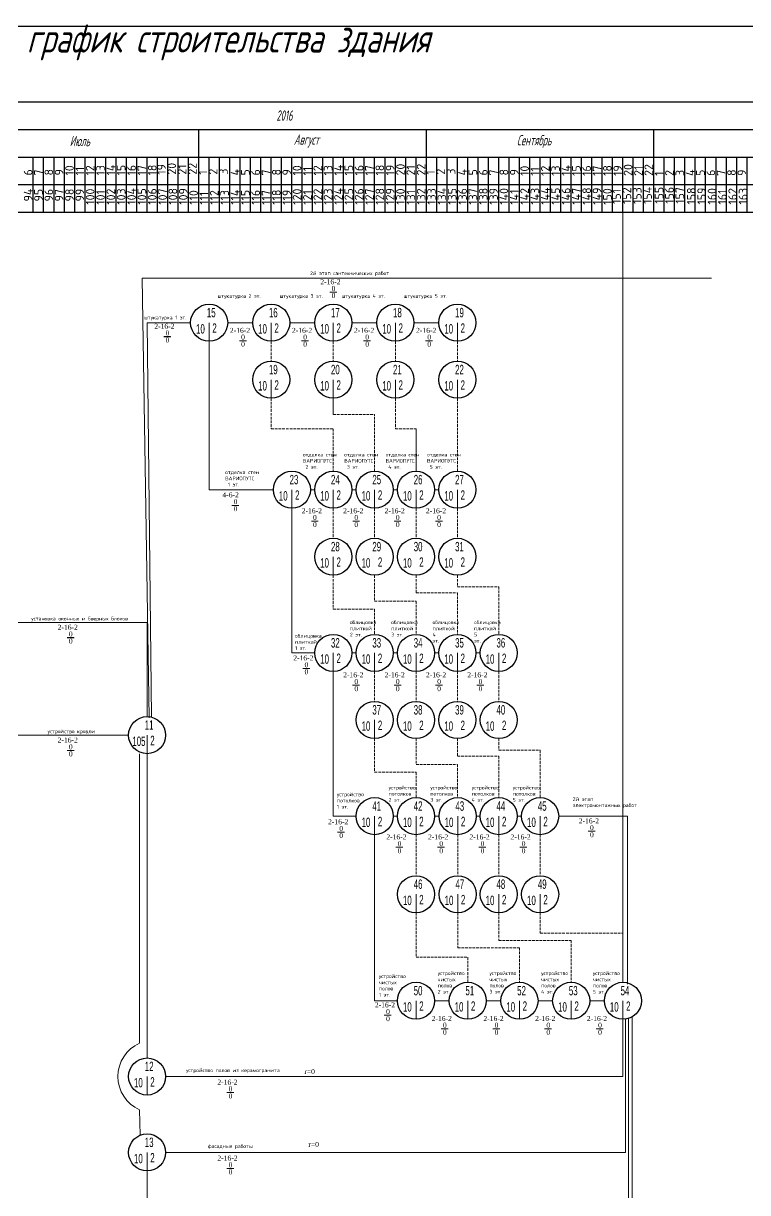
# Model space of a CAD drawing. Header units: millimetres. Extents: x 545956 to 559840, y 1708517 to 1711661.
# Drawn here: x 548659 to 549149, y 1708984 to 1709775 of the extents above; entities that cross this region are included whole.
import ezdxf

# ---------------------------------------------------------------- set-up
doc = ezdxf.new("R2010")
doc.units = ezdxf.units.MM
doc.header["$LTSCALE"] = 5
doc.linetypes.add('HIDDEN', pattern=[2.5, 1.8, -0.7])
doc.layers.get('0').update_dxf_attribs({"lineweight": 30})
for name, color, linetype, lineweight in [('02 Тонкая линия', 3, 'Continuous', 25), ('ramochka', 18, 'Continuous', 50), ('text', 161, 'Continuous', 20), ('Тонкая', 250, 'Continuous', 5)]:
    doc.layers.add(name, color=color, linetype=linetype, lineweight=lineweight)
doc.styles.add('5-0.6', font='arial.ttf', dxfattribs={"height": 5})
doc.styles.add('GOST 2.304', font='CS_Gost2304.shx', dxfattribs={"width": 0.75, "oblique": 10})
doc.styles.get("Standard").update_dxf_attribs({"font": 'isocpeur.ttf'})
doc.styles.add('Римский -1.', font='times.ttf')
doc.styles.add('стиль1-3', font='simplex.shx', dxfattribs={"width": 0.7, "oblique": 15, "height": 3})

msp = doc.modelspace()

# ---------------------------------------------------------------- linework, layer by layer
at = {"ltscale": 0.1}
msp.add_line((547919.56, 1709772.91), (549634.88, 1709772.91), dxfattribs=at)
at = {"color": 0, "lineweight": -2}
for centre in [(548784.55, 1709572.25), (548784.55, 1709572.25), (548784.55, 1709572.25), (548826.55, 1709572.25), (548826.55, 1709572.25), (548826.55, 1709572.25), (548868.55, 1709572.25), (548868.55, 1709572.25), (548868.55, 1709572.25), (548910.55, 1709572.25), (548910.55, 1709572.25), (548910.55, 1709572.25), (548952.55, 1709572.25), (548952.55, 1709572.25), (548952.55, 1709572.25), (548826.55, 1709533.71), (548826.55, 1709533.71), (548826.55, 1709533.71), (548868.55, 1709533.71), (548868.55, 1709533.71), (548868.55, 1709533.71), (548910.55, 1709533.71), (548910.55, 1709533.71), (548910.55, 1709533.71), (548952.55, 1709533.71), (548952.55, 1709533.71), (548952.55, 1709533.71), (548840.55, 1709459.24), (548840.55, 1709459.24), (548840.55, 1709459.24), (548868.55, 1709459.24), (548868.55, 1709459.24), (548868.55, 1709459.24), (548896.55, 1709459.24), (548896.55, 1709459.24), (548896.55, 1709459.24), (548924.55, 1709459.24), (548924.55, 1709459.24), (548924.55, 1709459.24), (548952.55, 1709459.24), (548952.55, 1709459.24), (548952.55, 1709459.24), (548868.55, 1709413.89), (548868.55, 1709413.89), (548868.55, 1709413.89), (548896.55, 1709413.89), (548896.55, 1709413.89), (548896.55, 1709413.89), (548924.55, 1709413.89), (548924.55, 1709413.89), (548924.55, 1709413.89), (548952.55, 1709413.89), (548952.55, 1709413.89), (548952.55, 1709413.89), (548868.55, 1709348.81), (548868.55, 1709348.81), (548868.55, 1709348.81), (548896.55, 1709348.81), (548896.55, 1709348.81), (548896.55, 1709348.81), (548924.55, 1709348.81), (548924.55, 1709348.81), (548924.55, 1709348.81), (548952.55, 1709348.81), (548952.55, 1709348.81), (548952.55, 1709348.81), (548980.55, 1709348.81), (548980.55, 1709348.81), (548980.55, 1709348.81), (548896.55, 1709303.45), (548896.55, 1709303.45), (548896.55, 1709303.45), (548924.55, 1709303.45), (548924.55, 1709303.45), (548924.55, 1709303.45), (548952.55, 1709303.45), (548952.55, 1709303.45), (548952.55, 1709303.45), (548980.55, 1709303.45), (548980.55, 1709303.45), (548980.55, 1709303.45), (548742.55, 1709293.19), (548742.55, 1709293.19), (548742.55, 1709293.19), (548896.55, 1709238.37), (548896.55, 1709238.37), (548896.55, 1709238.37), (548924.55, 1709238.37), (548924.55, 1709238.37), (548924.55, 1709238.37), (548952.78, 1709238.37), (548952.78, 1709238.37), (548952.78, 1709238.37), (548980.55, 1709238.37), (548980.55, 1709238.37), (548980.55, 1709238.37), (549008.55, 1709238.37), (549008.55, 1709238.37), (549008.55, 1709238.37), (548924.55, 1709185.51), (548924.55, 1709185.51), (548924.55, 1709185.51), (548952.78, 1709185.51), (548952.78, 1709185.51), (548952.78, 1709185.51), (548980.55, 1709185.51), (548980.55, 1709185.51), (548980.55, 1709185.51), (549008.55, 1709185.51), (549008.55, 1709185.51), (549008.55, 1709185.51), (548924.55, 1709113.46), (548924.55, 1709113.46), (548924.55, 1709113.46), (548959.55, 1709113.46), (548959.55, 1709113.46), (548959.55, 1709113.46), (548994.55, 1709113.46), (548994.55, 1709113.46), (548994.55, 1709113.46), (549029.55, 1709113.46), (549029.55, 1709113.46), (549029.55, 1709113.46), (549064.55, 1709113.46), (549064.55, 1709113.46), (549064.55, 1709113.46), (548742.55, 1709062.2), (548742.55, 1709062.2), (548742.55, 1709062.2), (548742.55, 1709010.84), (548742.55, 1709010.84), (548742.55, 1709010.84)]:
    msp.add_circle(centre, 12.55, dxfattribs=at)
at = {"layer": 'ramochka', "color": 7, "lineweight": 30}
for p, q in [((547982.26, 1709721.69), (549498.55, 1709721.69)), ((547982.26, 1709703.03), (549498.55, 1709703.03)), ((548777.55, 1709647.03), (548777.55, 1709703.03)), ((548931.55, 1709647.03), (548931.55, 1709703.03)), ((549085.55, 1709647.03), (549085.55, 1709703.03)), ((547982.26, 1709684.36), (549498.55, 1709684.36)), ((548665.55, 1709647.03), (548665.55, 1709684.36)), ((548672.55, 1709647.03), (548672.55, 1709684.36)), ((548679.55, 1709647.03), (548679.55, 1709684.36)), ((548686.55, 1709647.03), (548686.55, 1709684.36)), ((548693.55, 1709647.03), (548693.55, 1709684.36)), ((548700.55, 1709647.03), (548700.55, 1709684.36)), ((548700.55, 1709647.03), (548700.55, 1709684.36)), ((548707.55, 1709647.03), (548707.55, 1709684.36)), ((548714.55, 1709647.03), (548714.55, 1709684.36)), ((548721.55, 1709647.03), (548721.55, 1709684.36)), ((548728.55, 1709647.03), (548728.55, 1709684.36)), ((548735.55, 1709647.03), (548735.55, 1709684.36)), ((548742.55, 1709647.03), (548742.55, 1709684.36)), ((548749.55, 1709647.03), (548749.55, 1709684.36)), ((548756.55, 1709647.03), (548756.55, 1709684.36)), ((548763.55, 1709647.03), (548763.55, 1709684.36)), ((548770.55, 1709647.03), (548770.55, 1709684.36)), ((548777.55, 1709647.03), (548777.55, 1709684.36)), ((548784.55, 1709647.03), (548784.55, 1709684.36)), ((548791.55, 1709647.03), (548791.55, 1709684.36)), ((548798.55, 1709647.03), (548798.55, 1709684.36)), ((548805.55, 1709647.03), (548805.55, 1709684.36)), ((548812.55, 1709647.03), (548812.55, 1709684.36)), ((548819.55, 1709647.03), (548819.55, 1709684.36)), ((548826.55, 1709647.03), (548826.55, 1709684.36)), ((548833.55, 1709647.03), (548833.55, 1709684.36)), ((548840.55, 1709647.03), (548840.55, 1709684.36)), ((548847.55, 1709647.03), (548847.55, 1709684.36)), ((548854.55, 1709647.03), (548854.55, 1709684.36)), ((548854.55, 1709647.03), (548854.55, 1709684.36)), ((548861.55, 1709647.03), (548861.55, 1709684.36)), ((548868.55, 1709647.03), (548868.55, 1709684.36)), ((548875.55, 1709647.03), (548875.55, 1709684.36)), ((548882.55, 1709647.03), (548882.55, 1709684.36)), ((548889.55, 1709647.03), (548889.55, 1709684.36)), ((548896.55, 1709647.03), (548896.55, 1709684.36)), ((548903.55, 1709647.03), (548903.55, 1709684.36)), ((548910.55, 1709647.03), (548910.55, 1709684.36)), ((548917.55, 1709647.03), (548917.55, 1709684.36)), ((548924.55, 1709647.03), (548924.55, 1709684.36)), ((548931.55, 1709647.03), (548931.55, 1709684.36)), ((548938.55, 1709647.03), (548938.55, 1709684.36)), ((548945.55, 1709647.03), (548945.55, 1709684.36)), ((548952.55, 1709647.03), (548952.55, 1709684.36)), ((548959.55, 1709647.03), (548959.55, 1709684.36)), ((548966.55, 1709647.03), (548966.55, 1709684.36)), ((548973.55, 1709647.03), (548973.55, 1709684.36)), ((548980.55, 1709647.03), (548980.55, 1709684.36)), ((548987.55, 1709647.03), (548987.55, 1709684.36)), ((548994.55, 1709647.03), (548994.55, 1709684.36)), ((549001.55, 1709647.03), (549001.55, 1709684.36)), ((549008.55, 1709647.03), (549008.55, 1709684.36)), ((549008.55, 1709647.03), (549008.55, 1709684.36)), ((549015.55, 1709647.03), (549015.55, 1709684.36)), ((549022.55, 1709647.03), (549022.55, 1709684.36)), ((549029.55, 1709647.03), (549029.55, 1709684.36)), ((549036.55, 1709647.03), (549036.55, 1709684.36)), ((549043.55, 1709647.03), (549043.55, 1709684.36)), ((549050.55, 1709647.03), (549050.55, 1709684.36)), ((549057.55, 1709647.03), (549057.55, 1709684.36)), ((549064.55, 1709647.03), (549064.55, 1709684.36)), ((549071.55, 1709647.03), (549071.55, 1709684.36)), ((549078.55, 1709647.03), (549078.55, 1709684.36)), ((549085.55, 1709647.03), (549085.55, 1709684.36)), ((549092.55, 1709647.03), (549092.55, 1709684.36)), ((549099.55, 1709647.03), (549099.55, 1709684.36)), ((549106.55, 1709647.03), (549106.55, 1709684.36)), ((549113.55, 1709647.03), (549113.55, 1709684.36)), ((549120.55, 1709647.03), (549120.55, 1709684.36)), ((549127.55, 1709647.03), (549127.55, 1709684.36)), ((549134.55, 1709647.03), (549134.55, 1709684.36)), ((549141.55, 1709647.03), (549141.55, 1709684.36)), ((549148.55, 1709647.03), (549148.55, 1709684.36)), ((547982.26, 1709665.69), (549498.55, 1709665.69)), ((548018.41, 1709665.69), (549498.55, 1709665.69)), ((547982.26, 1709647.03), (549498.55, 1709647.03))]:
    msp.add_line(p, q, dxfattribs=at)
at = {"layer": 'Тонкая', "linetype": 'ByBlock', "ltscale": 0.2}
for p, q in [((549064.55, 1709126.01), (549064.55, 1709647.03)), ((548743.96, 1709304.89), (548739.21, 1709602.3)), ((548739.21, 1709602.3), (549124.4, 1709602.3)), ((548745.59, 1709305.36), (548742.55, 1709572.25)), ((548742.55, 1709572.25), (548772, 1709572.25)), ((548784.55, 1709572.25), (548784.55, 1709559.7)), ((548797.1, 1709572.25), (548814, 1709572.25)), ((548826.55, 1709572.25), (548826.55, 1709559.7)), ((548839.1, 1709572.25), (548856, 1709572.25)), ((548868.55, 1709572.25), (548868.55, 1709559.7)), ((548881.1, 1709572.25), (548898, 1709572.25)), ((548910.55, 1709572.25), (548910.55, 1709559.7)), ((548923.1, 1709572.25), (548940, 1709572.25)), ((548952.55, 1709572.25), (548952.55, 1709559.7)), ((548784.55, 1709559.7), (548784.55, 1709459.24)), ((548826.55, 1709533.71), (548826.55, 1709521.16)), ((548868.55, 1709533.71), (548868.55, 1709521.16)), ((548910.55, 1709533.71), (548910.55, 1709521.16)), ((548952.55, 1709533.71), (548952.55, 1709521.16)), ((548868.55, 1709521.16), (548868.55, 1709510.15)), ((548924.55, 1709500.48), (548924.55, 1709471.79)), ((548784.55, 1709459.24), (548828, 1709459.24)), ((548840.55, 1709459.24), (548840.55, 1709446.69)), ((548856, 1709459.24), (548853.1, 1709459.24)), ((548868.55, 1709459.24), (548868.55, 1709446.69)), ((548884, 1709459.24), (548881.1, 1709459.24)), ((548896.55, 1709459.24), (548896.55, 1709446.69)), ((548912, 1709459.24), (548909.1, 1709459.24)), ((548924.55, 1709459.24), (548924.55, 1709446.69)), ((548940, 1709459.24), (548937.1, 1709459.24)), ((548952.55, 1709459.24), (548952.55, 1709446.69)), ((548840.55, 1709446.69), (548840.55, 1709348.81)), ((548868.55, 1709413.89), (548868.55, 1709401.34)), ((548650.1, 1709369.5), (548742.55, 1709369.5)), ((548742.55, 1709369.5), (548742.55, 1709305.74)), ((548840.55, 1709348.81), (548856, 1709348.81)), ((548868.55, 1709348.81), (548868.55, 1709336.26)), ((548881.1, 1709348.81), (548884, 1709348.81)), ((548896.55, 1709348.81), (548896.55, 1709336.26)), ((548909.1, 1709348.81), (548912, 1709348.81)), ((548924.55, 1709348.81), (548924.55, 1709336.26)), ((548937.1, 1709348.81), (548940, 1709348.81)), ((548952.55, 1709348.81), (548952.55, 1709336.26)), ((548965.1, 1709348.81), (548968, 1709348.81)), ((548980.55, 1709348.81), (548980.55, 1709336.26)), ((548868.55, 1709336.26), (548868.55, 1709238.37)), ((548896.55, 1709303.45), (548896.55, 1709290.9)), ((548650.1, 1709293.19), (548730, 1709293.19)), ((548742.55, 1709293.19), (548742.55, 1709280.64)), ((548737.3, 1709280.64), (548737.3, 1709084.75)), ((548742.55, 1709280.64), (548742.55, 1709074.75)), ((548868.55, 1709238.37), (548884, 1709238.37)), ((548896.55, 1709238.37), (548896.55, 1709225.82)), ((548909.1, 1709238.37), (548912, 1709238.37)), ((548924.55, 1709238.37), (548924.55, 1709225.82)), ((548937.33, 1709238.37), (548940.23, 1709238.37)), ((548952.78, 1709238.37), (548952.78, 1709225.82)), ((548965.1, 1709238.37), (548968, 1709238.37)), ((548980.55, 1709238.37), (548980.55, 1709225.82)), ((548993.1, 1709238.37), (548996, 1709238.37)), ((549008.55, 1709238.37), (549008.55, 1709225.82)), ((549021.1, 1709238.37), (549067.6, 1709238.37)), ((549067.6, 1709124.62), (549067.6, 1709238.37)), ((548896.55, 1709225.82), (548896.55, 1709113.46)), ((548924.55, 1709185.51), (548924.55, 1709172.96)), ((548952.78, 1709185.51), (548952.78, 1709172.96)), ((548980.55, 1709185.51), (548980.55, 1709172.96)), ((549008.55, 1709185.51), (549008.55, 1709172.96)), ((548896.55, 1709113.46), (548912, 1709113.46)), ((548924.55, 1709113.46), (548924.55, 1709100.91)), ((548937.1, 1709113.46), (548947, 1709113.46)), ((548959.55, 1709113.46), (548959.55, 1709100.91)), ((548972.1, 1709113.46), (548982, 1709113.46)), ((548994.55, 1709113.46), (548994.55, 1709100.91)), ((549007.1, 1709113.46), (549017, 1709113.46)), ((549029.55, 1709113.46), (549029.55, 1709100.91)), ((549042.1, 1709113.46), (549052, 1709113.46)), ((549064.55, 1709113.46), (549064.55, 1709100.91)), ((549064.55, 1709100.91), (549064.55, 1709062.2)), ((549066.22, 1709101.02), (549066.24, 1709010.84)), ((549068.32, 1709101.49), (549068.32, 1708914.33)), ((549070.88, 1709102.62), (549070.88, 1708860.52)), ((548742.55, 1709062.2), (548742.55, 1709049.65)), ((548755.1, 1709062.2), (549064.55, 1709062.2)), ((548737.3, 1709039.65), (548737.85, 1709022.48)), ((548742.55, 1709010.84), (548742.55, 1708998.29)), ((548755.1, 1709010.84), (549066.24, 1709010.84)), ((548742.55, 1708998.29), (548742.55, 1708926.88))]:
    msp.add_line(p, q, dxfattribs=at)
at = {"layer": 'Тонкая', "ltscale": 0.2}
for p, q in [((548866.18, 1709592.95), (548870.84, 1709592.95)), ((548753.83, 1709562.85), (548758.49, 1709562.85)), ((548753.83, 1709562.85), (548758.49, 1709562.85)), ((548753.9, 1709562.8), (548758.56, 1709562.8)), ((548753.9, 1709562.8), (548758.56, 1709562.8)), ((548804.98, 1709560.06), (548809.64, 1709560.06)), ((548804.98, 1709560.06), (548809.64, 1709560.06)), ((548805.05, 1709560.01), (548809.71, 1709560.01)), ((548805.05, 1709560.01), (548809.71, 1709560.01)), ((548846.98, 1709560.06), (548851.64, 1709560.06)), ((548846.98, 1709560.06), (548851.64, 1709560.06)), ((548847.05, 1709560.01), (548851.71, 1709560.01)), ((548847.05, 1709560.01), (548851.71, 1709560.01)), ((548888.98, 1709560.06), (548893.64, 1709560.06)), ((548888.98, 1709560.06), (548893.64, 1709560.06)), ((548889.05, 1709560.01), (548893.71, 1709560.01)), ((548889.05, 1709560.01), (548893.71, 1709560.01)), ((548930.98, 1709560.06), (548935.64, 1709560.06)), ((548930.98, 1709560.06), (548935.64, 1709560.06)), ((548931.05, 1709560.01), (548935.71, 1709560.01)), ((548931.05, 1709560.01), (548935.71, 1709560.01)), ((548799.98, 1709448.68), (548804.64, 1709448.68)), ((548799.98, 1709448.68), (548804.64, 1709448.68)), ((548853.71, 1709437.94), (548858.37, 1709437.94)), ((548853.71, 1709437.94), (548858.37, 1709437.94)), ((548881.71, 1709437.94), (548886.37, 1709437.94)), ((548881.71, 1709437.94), (548886.37, 1709437.94)), ((548909.71, 1709437.94), (548914.37, 1709437.94)), ((548909.71, 1709437.94), (548914.37, 1709437.94)), ((548937.71, 1709437.94), (548942.37, 1709437.94)), ((548937.71, 1709437.94), (548942.37, 1709437.94)), ((548688.4, 1709359.16), (548693.06, 1709359.16)), ((548688.4, 1709359.16), (548693.06, 1709359.16)), ((548688.47, 1709359.11), (548693.13, 1709359.11)), ((548688.47, 1709359.11), (548693.13, 1709359.11)), ((548847.88, 1709338.36), (548852.54, 1709338.36)), ((548847.88, 1709338.36), (548852.54, 1709338.36)), ((548847.88, 1709338.36), (548852.54, 1709338.36)), ((548847.88, 1709338.36), (548852.54, 1709338.36)), ((548847.95, 1709338.31), (548852.61, 1709338.31)), ((548847.95, 1709338.31), (548852.61, 1709338.31)), ((548847.95, 1709338.31), (548852.61, 1709338.31)), ((548847.95, 1709338.31), (548852.61, 1709338.31)), ((548881.65, 1709326.95), (548886.31, 1709326.95)), ((548881.65, 1709326.95), (548886.31, 1709326.95)), ((548881.65, 1709326.95), (548886.31, 1709326.95)), ((548881.65, 1709326.95), (548886.31, 1709326.95)), ((548881.72, 1709326.9), (548886.38, 1709326.9)), ((548881.72, 1709326.9), (548886.38, 1709326.9)), ((548881.72, 1709326.9), (548886.38, 1709326.9)), ((548881.72, 1709326.9), (548886.38, 1709326.9)), ((548909.65, 1709326.95), (548914.31, 1709326.95)), ((548909.65, 1709326.95), (548914.31, 1709326.95)), ((548909.65, 1709326.95), (548914.31, 1709326.95)), ((548909.65, 1709326.95), (548914.31, 1709326.95)), ((548909.72, 1709326.9), (548914.38, 1709326.9)), ((548909.72, 1709326.9), (548914.38, 1709326.9)), ((548909.72, 1709326.9), (548914.38, 1709326.9)), ((548909.72, 1709326.9), (548914.38, 1709326.9)), ((548937.65, 1709326.95), (548942.31, 1709326.95)), ((548937.65, 1709326.95), (548942.31, 1709326.95)), ((548937.65, 1709326.95), (548942.31, 1709326.95)), ((548937.65, 1709326.95), (548942.31, 1709326.95)), ((548937.72, 1709326.9), (548942.38, 1709326.9)), ((548937.72, 1709326.9), (548942.38, 1709326.9)), ((548937.72, 1709326.9), (548942.38, 1709326.9)), ((548937.72, 1709326.9), (548942.38, 1709326.9)), ((548965.65, 1709326.95), (548970.31, 1709326.95)), ((548965.65, 1709326.95), (548970.31, 1709326.95)), ((548965.65, 1709326.95), (548970.31, 1709326.95)), ((548965.65, 1709326.95), (548970.31, 1709326.95)), ((548965.72, 1709326.9), (548970.38, 1709326.9)), ((548965.72, 1709326.9), (548970.38, 1709326.9)), ((548965.72, 1709326.9), (548970.38, 1709326.9)), ((548965.72, 1709326.9), (548970.38, 1709326.9)), ((548688.4, 1709282.85), (548693.06, 1709282.85)), ((548688.4, 1709282.85), (548693.06, 1709282.85)), ((548688.47, 1709282.8), (548693.13, 1709282.8)), ((548688.47, 1709282.8), (548693.13, 1709282.8)), ((548871.42, 1709227.58), (548876.08, 1709227.58)), ((549041.09, 1709228.11), (549045.75, 1709228.11)), ((548910.85, 1709217.29), (548915.51, 1709217.29)), ((548939.09, 1709217.29), (548943.75, 1709217.29)), ((548967.09, 1709217.29), (548971.75, 1709217.29)), ((548994.85, 1709217.29), (548999.51, 1709217.29)), ((548903.08, 1709103.64), (548907.74, 1709103.64)), ((548941.56, 1709094.47), (548946.22, 1709094.47)), ((548976.56, 1709094.47), (548981.22, 1709094.47)), ((549011.56, 1709094.47), (549016.22, 1709094.47)), ((549046.56, 1709094.47), (549051.22, 1709094.47)), ((548796.51, 1709051.34), (548801.17, 1709051.34)), ((548796.51, 1708999.99), (548801.17, 1708999.99))]:
    msp.add_line(p, q, dxfattribs=at)
at = {"layer": 'Тонкая', "linetype": 'HIDDEN', "ltscale": 0.2}
for p, q in [((548826.55, 1709559.7), (548826.55, 1709546.26)), ((548868.55, 1709559.7), (548868.55, 1709546.26)), ((548910.55, 1709559.7), (548910.55, 1709546.26)), ((548952.55, 1709559.7), (548952.55, 1709546.26)), ((548826.55, 1709521.16), (548826.55, 1709500.48)), ((548910.55, 1709521.16), (548910.55, 1709500.48)), ((548952.55, 1709521.16), (548952.55, 1709471.79)), ((548868.55, 1709510.15), (548896.55, 1709510.15)), ((548896.55, 1709471.79), (548896.55, 1709510.15)), ((548826.55, 1709500.48), (548868.55, 1709500.48)), ((548868.55, 1709500.48), (548868.55, 1709471.79)), ((548910.55, 1709500.48), (548924.55, 1709500.48)), ((548868.55, 1709446.69), (548868.55, 1709426.44)), ((548896.55, 1709446.69), (548896.55, 1709426.44)), ((548924.55, 1709446.69), (548924.55, 1709426.44)), ((548952.55, 1709446.69), (548952.55, 1709426.44)), ((548868.55, 1709401.34), (548868.55, 1709378.53)), ((548896.55, 1709401.34), (548896.55, 1709383.82)), ((548924.55, 1709401.34), (548924.55, 1709389.5)), ((548952.55, 1709401.34), (548952.55, 1709393.49)), ((548924.55, 1709389.5), (548952.55, 1709389.5)), ((548952.55, 1709393.49), (548980.55, 1709393.49)), ((548952.55, 1709389.5), (548952.55, 1709361.36)), ((548980.55, 1709393.49), (548980.55, 1709361.36)), ((548896.55, 1709383.82), (548924.55, 1709383.82)), ((548924.55, 1709383.82), (548924.55, 1709361.36)), ((548868.55, 1709378.53), (548896.55, 1709378.53)), ((548896.55, 1709378.53), (548896.55, 1709361.36)), ((548896.55, 1709336.26), (548896.55, 1709316)), ((548924.55, 1709336.26), (548924.55, 1709316)), ((548952.55, 1709336.26), (548952.55, 1709316)), ((548980.55, 1709336.26), (548980.55, 1709316)), ((548896.55, 1709290.9), (548896.55, 1709268.09)), ((548924.55, 1709290.9), (548924.55, 1709273.38)), ((548952.55, 1709290.9), (548952.55, 1709279.06)), ((548980.55, 1709290.9), (548980.55, 1709283.06)), ((548952.55, 1709279.06), (548980.55, 1709279.06)), ((548980.55, 1709283.06), (549008.55, 1709283.06)), ((548980.55, 1709279.06), (548980.55, 1709250.92)), ((549008.55, 1709283.06), (549008.55, 1709250.92)), ((548924.55, 1709273.38), (548952.55, 1709273.38)), ((548952.55, 1709273.38), (548952.55, 1709250.92)), ((548896.55, 1709268.09), (548924.55, 1709268.09)), ((548924.55, 1709268.09), (548924.55, 1709250.92)), ((548924.55, 1709225.82), (548924.55, 1709198.06)), ((548952.78, 1709225.82), (548952.78, 1709198.06)), ((548952.78, 1709225.82), (548952.78, 1709198.06)), ((548980.55, 1709225.82), (548980.55, 1709198.06)), ((549008.55, 1709225.82), (549008.55, 1709198.06)), ((548924.55, 1709172.96), (548924.55, 1709142.91)), ((548952.78, 1709172.96), (548952.78, 1709149.19)), ((548980.55, 1709172.96), (548980.55, 1709154.24)), ((549008.55, 1709172.96), (549008.55, 1709159.3)), ((549008.55, 1709159.3), (549064.55, 1709159.3)), ((549064.55, 1709159.3), (549064.55, 1709126.01)), ((548980.55, 1709154.24), (549029.55, 1709154.24)), ((549029.55, 1709154.24), (549029.55, 1709126.01)), ((548952.78, 1709149.19), (548994.55, 1709149.19)), ((548994.55, 1709149.19), (548994.55, 1709126.01)), ((548924.55, 1709142.91), (548959.55, 1709142.91)), ((548959.55, 1709142.91), (548959.55, 1709126.01))]:
    msp.add_line(p, q, dxfattribs=at)
at = {"layer": 'Тонкая', "linetype": 'ByBlock', "ltscale": 0.2}
msp.add_arc((548747.6, 1709062.2), 24.79, 114.53708, 245.46292, dxfattribs=at)

# ---------------------------------------------------------------- texts
at = {"color": 0, "lineweight": -2, "style": '5-0.6', "width": 0.6}
for s, height, p in [('15', 6.366, (548782.98, 1709575.91)), ('16', 6.366, (548824.98, 1709575.91)), ('17', 6.366, (548866.98, 1709575.91)), ('18', 6.366, (548908.98, 1709575.91)), ('19', 6.366, (548950.98, 1709575.91)), ('10', 6.366, (548775.69, 1709564.92)), ('2', 6.37, (548786.71, 1709565.45)), ('10', 6.366, (548817.69, 1709564.92)), ('2', 6.37, (548828.71, 1709565.45)), ('10', 6.366, (548859.69, 1709564.92)), ('2', 6.37, (548870.71, 1709565.45)), ('10', 6.366, (548901.69, 1709564.92)), ('2', 6.37, (548912.71, 1709565.45)), ('10', 6.366, (548943.69, 1709564.92)), ('2', 6.37, (548954.71, 1709565.45)), ('19', 6.366, (548824.98, 1709537.38)), ('20', 6.366, (548866.98, 1709537.38)), ('21', 6.366, (548908.98, 1709537.38)), ('22', 6.366, (548950.98, 1709537.38)), ('10', 6.366, (548817.69, 1709526.38)), ('2', 6.37, (548828.71, 1709526.91)), ('10', 6.366, (548859.69, 1709526.38)), ('2', 6.37, (548870.71, 1709526.91)), ('10', 6.366, (548901.69, 1709526.38)), ('2', 6.37, (548912.71, 1709526.91)), ('10', 6.366, (548943.69, 1709526.38)), ('2', 6.37, (548954.71, 1709526.91)), ('23', 6.366, (548838.98, 1709462.91)), ('24', 6.366, (548866.98, 1709462.91)), ('25', 6.366, (548894.98, 1709462.91)), ('26', 6.366, (548922.98, 1709462.91)), ('27', 6.366, (548950.98, 1709462.91)), ('10', 6.366, (548831.69, 1709451.92)), ('2', 6.37, (548842.71, 1709452.44)), ('10', 6.366, (548859.69, 1709451.92)), ('2', 6.37, (548870.71, 1709452.44)), ('10', 6.366, (548887.69, 1709451.92)), ('2', 6.37, (548898.71, 1709452.44)), ('10', 6.366, (548915.69, 1709451.92)), ('2', 6.37, (548926.71, 1709452.44)), ('10', 6.366, (548943.69, 1709451.92)), ('2', 6.37, (548954.71, 1709452.44)), ('28', 6.366, (548866.98, 1709417.56)), ('29', 6.366, (548894.98, 1709417.56)), ('30', 6.366, (548922.98, 1709417.56)), ('31', 6.366, (548950.98, 1709417.56)), ('10', 6.366, (548859.69, 1709406.56)), ('2', 6.37, (548870.71, 1709407.09)), ('10', 6.366, (548887.69, 1709406.56)), ('2', 6.37, (548898.71, 1709407.09)), ('10', 6.366, (548915.69, 1709406.56)), ('2', 6.37, (548926.71, 1709407.09)), ('10', 6.366, (548943.69, 1709406.56)), ('2', 6.37, (548954.71, 1709407.09)), ('32', 6.366, (548866.98, 1709352.47)), ('33', 6.366, (548894.98, 1709352.47)), ('34', 6.366, (548922.98, 1709352.47)), ('35', 6.366, (548950.98, 1709352.47)), ('36', 6.366, (548978.98, 1709352.47)), ('10', 6.366, (548859.69, 1709341.48)), ('2', 6.37, (548870.71, 1709342)), ('10', 6.366, (548887.69, 1709341.48)), ('2', 6.37, (548898.71, 1709342)), ('10', 6.366, (548915.69, 1709341.48)), ('2', 6.37, (548926.71, 1709342)), ('10', 6.366, (548943.69, 1709341.48)), ('2', 6.37, (548954.71, 1709342)), ('10', 6.366, (548971.69, 1709341.48)), ('2', 6.37, (548982.71, 1709342)), ('37', 6.366, (548894.98, 1709307.12)), ('38', 6.366, (548922.98, 1709307.12)), ('39', 6.366, (548950.98, 1709307.12)), ('40', 6.366, (548978.98, 1709307.12)), ('11', 6.366, (548740.98, 1709296.85)), ('10', 6.366, (548887.69, 1709296.13)), ('2', 6.37, (548898.71, 1709296.65)), ('10', 6.366, (548915.69, 1709296.13)), ('2', 6.37, (548926.71, 1709296.65)), ('10', 6.366, (548943.69, 1709296.13)), ('2', 6.37, (548954.71, 1709296.65)), ('10', 6.366, (548971.69, 1709296.13)), ('2', 6.37, (548982.71, 1709296.65)), ('105', 6.366, (548732.57, 1709285.86)), ('2', 6.37, (548744.71, 1709286.39)), ('41', 6.366, (548894.98, 1709242.03)), ('42', 6.366, (548922.98, 1709242.03)), ('43', 6.366, (548951.21, 1709242.03)), ('44', 6.366, (548978.98, 1709242.03)), ('45', 6.366, (549006.98, 1709242.03)), ('10', 6.366, (548887.69, 1709231.04)), ('2', 6.37, (548898.71, 1709231.57)), ('10', 6.366, (548915.69, 1709231.04)), ('2', 6.37, (548926.71, 1709231.57)), ('10', 6.366, (548943.92, 1709231.04)), ('2', 6.37, (548954.94, 1709231.57)), ('10', 6.366, (548971.69, 1709231.04)), ('2', 6.37, (548982.71, 1709231.57)), ('10', 6.366, (548999.69, 1709231.04)), ('2', 6.37, (549010.71, 1709231.57)), ('46', 6.366, (548922.98, 1709189.18)), ('47', 6.366, (548951.21, 1709189.18)), ('48', 6.366, (548978.98, 1709189.18)), ('49', 6.366, (549006.98, 1709189.18)), ('10', 6.366, (548915.69, 1709178.19)), ('2', 6.37, (548926.71, 1709178.71)), ('10', 6.366, (548943.92, 1709178.19)), ('2', 6.37, (548954.94, 1709178.71)), ('10', 6.366, (548971.69, 1709178.19)), ('2', 6.37, (548982.71, 1709178.71)), ('10', 6.366, (548999.69, 1709178.19)), ('2', 6.37, (549010.71, 1709178.71)), ('50', 6.366, (548922.98, 1709117.12)), ('51', 6.366, (548957.98, 1709117.12)), ('52', 6.366, (548992.98, 1709117.12)), ('53', 6.366, (549027.98, 1709117.12)), ('54', 6.366, (549062.98, 1709117.12)), ('10', 6.366, (548915.69, 1709106.13)), ('2', 6.37, (548926.71, 1709106.65)), ('10', 6.366, (548950.69, 1709106.13)), ('2', 6.37, (548961.71, 1709106.65)), ('10', 6.366, (548985.69, 1709106.13)), ('2', 6.37, (548996.71, 1709106.65)), ('10', 6.366, (549020.69, 1709106.13)), ('2', 6.37, (549031.71, 1709106.65)), ('10', 6.366, (549055.69, 1709106.13)), ('2', 6.37, (549066.71, 1709106.65)), ('12', 6.366, (548740.98, 1709065.86)), ('10', 6.366, (548733.69, 1709054.87)), ('2', 6.37, (548744.71, 1709055.4)), ('13', 6.366, (548740.98, 1709014.5)), ('10', 6.366, (548733.69, 1709003.51)), ('2', 6.37, (548744.71, 1709004.04))]:
    msp.add_text(s, height=height, dxfattribs=at).set_placement(p)
at = {"ltscale": 0.5, "insert": (548581.8, 1709774.66), "char_height": 19.6, "width": 498.0189, "attachment_point": 1, "style": 'стиль1-3'}
msp.add_mtext('Сетевой график строительства здания', dxfattribs=at)
at = {"layer": '02 Тонкая линия', "color": 7, "char_height": 5.8333, "width": 0.0841, "attachment_point": 1, "rotation": 90}
for s, insert in [('{\\fISOCPEUR|b0|i0|c204|p34;6}', (548659.12, 1709671.89)), ('{\\fISOCPEUR|b0|i0|c204|p34;7}', (548666.12, 1709671.89)), ('{\\fISOCPEUR|b0|i0|c204|p34;8}', (548673.12, 1709671.89)), ('{\\fISOCPEUR|b0|i0|c204|p34;9}', (548680.12, 1709671.89)), ('{\\fISOCPEUR|b0|i0|c204|p34;10}', (548687.12, 1709671.89)), ('{\\fISOCPEUR|b0|i0|c204|p34;11}', (548694.12, 1709671.89)), ('{\\fISOCPEUR|b0|i0|c204|p34;12}', (548701.12, 1709671.89)), ('{\\fISOCPEUR|b0|i0|c204|p34;13}', (548708.12, 1709671.89)), ('{\\fISOCPEUR|b0|i0|c204|p34;14}', (548715.12, 1709671.89)), ('{\\fISOCPEUR|b0|i0|c204|p34;15}', (548722.12, 1709671.89)), ('{\\fISOCPEUR|b0|i0|c204|p34;16}', (548729.12, 1709671.89)), ('{\\fISOCPEUR|b0|i0|c204|p34;17}', (548736.12, 1709671.89)), ('{\\fISOCPEUR|b0|i0|c204|p34;18}', (548743.12, 1709671.89)), ('{\\fISOCPEUR|b0|i0|c204|p34;19}', (548749.32, 1709672.45)), ('{\\fISOCPEUR|b0|i0|c204|p34;20}', (548756.32, 1709672.45)), ('{\\fISOCPEUR|b0|i0|c204|p34;21}', (548763.32, 1709672.45)), ('{\\fISOCPEUR|b0|i0|c204|p34;22}', (548770.32, 1709672.45)), ('{\\fISOCPEUR|b0|i0|c204|p34;1}', (548777.32, 1709672.45)), ('{\\fISOCPEUR|b0|i0|c204|p34;2}', (548784.32, 1709672.45)), ('{\\fISOCPEUR|b0|i0|c204|p34;3}', (548791.32, 1709672.45)), ('{\\fISOCPEUR|b0|i0|c204|p34;4}', (548799.12, 1709671.89)), ('{\\fISOCPEUR|b0|i0|c204|p34;5}', (548806.12, 1709671.89)), ('{\\fISOCPEUR|b0|i0|c204|p34;6}', (548813.12, 1709671.89)), ('{\\fISOCPEUR|b0|i0|c204|p34;7}', (548820.12, 1709671.89)), ('{\\fISOCPEUR|b0|i0|c204|p34;8}', (548827.12, 1709671.89)), ('{\\fISOCPEUR|b0|i0|c204|p34;9}', (548834.12, 1709671.89)), ('{\\fISOCPEUR|b0|i0|c204|p34;10}', (548841.12, 1709671.89)), ('{\\fISOCPEUR|b0|i0|c204|p34;11}', (548848.12, 1709671.89)), ('{\\fISOCPEUR|b0|i0|c204|p34;12}', (548855.12, 1709671.89)), ('{\\fISOCPEUR|b0|i0|c204|p34;13}', (548862.12, 1709671.89)), ('{\\fISOCPEUR|b0|i0|c204|p34;14}', (548869.12, 1709671.89)), ('{\\fISOCPEUR|b0|i0|c204|p34;15}', (548876.12, 1709671.89)), ('{\\fISOCPEUR|b0|i0|c204|p34;16}', (548883.12, 1709671.89)), ('{\\fISOCPEUR|b0|i0|c204|p34;17}', (548890.12, 1709671.89)), ('{\\fISOCPEUR|b0|i0|c204|p34;18}', (548897.12, 1709671.89)), ('{\\fISOCPEUR|b0|i0|c204|p34;19}', (548904.12, 1709671.89)), ('{\\fISOCPEUR|b0|i0|c204|p34;20}', (548911.12, 1709671.89)), ('{\\fISOCPEUR|b0|i0|c204|p34;21}', (548918.12, 1709671.89)), ('{\\fISOCPEUR|b0|i0|c204|p34;22}', (548925.12, 1709671.89)), ('{\\fISOCPEUR|b0|i0|c204|p34;1}', (548931.32, 1709672.45)), ('{\\fISOCPEUR|b0|i0|c204|p34;2}', (548938.32, 1709672.45)), ('{\\fISOCPEUR|b0|i0|c204|p34;3}', (548945.32, 1709672.45)), ('{\\fISOCPEUR|b0|i0|c204|p34;4}', (548953.12, 1709671.89)), ('{\\fISOCPEUR|b0|i0|c204|p34;5}', (548960.12, 1709671.89)), ('{\\fISOCPEUR|b0|i0|c204|p34;6}', (548967.12, 1709671.89)), ('{\\fISOCPEUR|b0|i0|c204|p34;7}', (548974.12, 1709671.89)), ('{\\fISOCPEUR|b0|i0|c204|p34;8}', (548981.12, 1709671.89)), ('{\\fISOCPEUR|b0|i0|c204|p34;9}', (548988.12, 1709671.89)), ('{\\fISOCPEUR|b0|i0|c204|p34;10}', (548995.12, 1709671.6)), ('{\\fISOCPEUR|b0|i0|c204|p34;11}', (549002.12, 1709671.6)), ('{\\fISOCPEUR|b0|i0|c204|p34;12}', (549009.12, 1709671.6)), ('{\\fISOCPEUR|b0|i0|c204|p34;13}', (549016.12, 1709671.6)), ('{\\fISOCPEUR|b0|i0|c204|p34;14}', (549023.12, 1709671.6)), ('{\\fISOCPEUR|b0|i0|c204|p34;15}', (549030.12, 1709671.6)), ('{\\fISOCPEUR|b0|i0|c204|p34;16}', (549037.12, 1709671.6)), ('{\\fISOCPEUR|b0|i0|c204|p34;17}', (549044.12, 1709671.6)), ('{\\fISOCPEUR|b0|i0|c204|p34;18}', (549051.12, 1709671.6)), ('{\\fISOCPEUR|b0|i0|c204|p34;19}', (549058.12, 1709671.6)), ('{\\fISOCPEUR|b0|i0|c204|p34;20}', (549065.12, 1709671.6)), ('{\\fISOCPEUR|b0|i0|c204|p34;21}', (549072.12, 1709671.6)), ('{\\fISOCPEUR|b0|i0|c204|p34;22}', (549079.12, 1709671.6)), ('{\\fISOCPEUR|b0|i0|c204|p34;1}', (549086.12, 1709671.6)), ('{\\fISOCPEUR|b0|i0|c204|p34;2}', (549093.12, 1709671.6)), ('{\\fISOCPEUR|b0|i0|c204|p34;3}', (549100.12, 1709671.6)), ('{\\fISOCPEUR|b0|i0|c204|p34;4}', (549107.12, 1709671.6)), ('{\\fISOCPEUR|b0|i0|c204|p34;5}', (549114.12, 1709671.6)), ('{\\fISOCPEUR|b0|i0|c204|p34;6}', (549121.12, 1709671.6)), ('{\\fISOCPEUR|b0|i0|c204|p34;7}', (549128.12, 1709671.6)), ('{\\fISOCPEUR|b0|i0|c204|p34;8}', (549135.12, 1709671.6)), ('{\\fISOCPEUR|b0|i0|c204|p34;9}', (549142.12, 1709671.6)), ('{\\fISOCPEUR|b0|i0|c204|p34;94}', (548659.12, 1709654.3)), ('{\\fISOCPEUR|b0|i0|c204|p34;95}', (548666.12, 1709654.3)), ('{\\fISOCPEUR|b0|i0|c204|p34;96}', (548673.12, 1709654.3)), ('{\\fISOCPEUR|b0|i0|c204|p34;97}', (548680.12, 1709654.3)), ('{\\fISOCPEUR|b0|i0|c204|p34;98}', (548687.12, 1709654.3)), ('{\\fISOCPEUR|b0|i0|c204|p34;99}', (548694.12, 1709654.3)), ('{\\fISOCPEUR|b0|i0|c204|p34;100}', (548701.12, 1709652.1)), ('{\\fISOCPEUR|b0|i0|c204|p34;101}', (548708.12, 1709652.1)), ('{\\fISOCPEUR|b0|i0|c204|p34;102}', (548715.12, 1709652.1)), ('{\\fISOCPEUR|b0|i0|c204|p34;103}', (548722.12, 1709652.1)), ('{\\fISOCPEUR|b0|i0|c204|p34;104}', (548729.12, 1709652.1)), ('{\\fISOCPEUR|b0|i0|c204|p34;105}', (548736.12, 1709652.1)), ('{\\fISOCPEUR|b0|i0|c204|p34;106}', (548743.12, 1709652.1)), ('{\\fISOCPEUR|b0|i0|c204|p34;107}', (548750.12, 1709652.1)), ('{\\fISOCPEUR|b0|i0|c204|p34;108}', (548757.12, 1709652.1)), ('{\\fISOCPEUR|b0|i0|c204|p34;109}', (548764.12, 1709652.1)), ('{\\fISOCPEUR|b0|i0|c204|p34;110}', (548771.12, 1709652.1)), ('{\\fISOCPEUR|b0|i0|c204|p34;111}', (548778.12, 1709652.1)), ('{\\fISOCPEUR|b0|i0|c204|p34;112}', (548785.12, 1709652.1)), ('{\\fISOCPEUR|b0|i0|c204|p34;113}', (548792.12, 1709652.1)), ('{\\fISOCPEUR|b0|i0|c204|p34;114}', (548799.12, 1709652.1)), ('{\\fISOCPEUR|b0|i0|c204|p34;115}', (548806.12, 1709652.1)), ('{\\fISOCPEUR|b0|i0|c204|p34;116}', (548813.12, 1709652.1)), ('{\\fISOCPEUR|b0|i0|c204|p34;117}', (548820.12, 1709652.1)), ('{\\fISOCPEUR|b0|i0|c204|p34;118}', (548827.12, 1709652.1)), ('{\\fISOCPEUR|b0|i0|c204|p34;119}', (548834.12, 1709652.1)), ('{\\fISOCPEUR|b0|i0|c204|p34;120}', (548841.12, 1709652.1)), ('{\\fISOCPEUR|b0|i0|c204|p34;121}', (548848.12, 1709652.1)), ('{\\fISOCPEUR|b0|i0|c204|p34;122}', (548855.12, 1709652.1)), ('{\\fISOCPEUR|b0|i0|c204|p34;123}', (548862.12, 1709652.1)), ('{\\fISOCPEUR|b0|i0|c204|p34;124}', (548869.12, 1709652.1)), ('{\\fISOCPEUR|b0|i0|c204|p34;125}', (548876.12, 1709652.1)), ('{\\fISOCPEUR|b0|i0|c204|p34;126}', (548883.12, 1709652.1)), ('{\\fISOCPEUR|b0|i0|c204|p34;127}', (548890.12, 1709652.1)), ('{\\fISOCPEUR|b0|i0|c204|p34;128}', (548897.12, 1709652.1)), ('{\\fISOCPEUR|b0|i0|c204|p34;129}', (548904.12, 1709652.1)), ('{\\fISOCPEUR|b0|i0|c204|p34;130}', (548911.12, 1709652.1)), ('{\\fISOCPEUR|b0|i0|c204|p34;131}', (548918.12, 1709652.1)), ('{\\fISOCPEUR|b0|i0|c204|p34;132}', (548925.12, 1709652.1)), ('{\\fISOCPEUR|b0|i0|c204|p34;133}', (548932.12, 1709652.1)), ('{\\fISOCPEUR|b0|i0|c204|p34;134}', (548939.12, 1709652.1)), ('{\\fISOCPEUR|b0|i0|c204|p34;135}', (548946.12, 1709652.1)), ('{\\fISOCPEUR|b0|i0|c204|p34;136}', (548953.12, 1709652.1)), ('{\\fISOCPEUR|b0|i0|c204|p34;137}', (548960.12, 1709652.1)), ('{\\fISOCPEUR|b0|i0|c204|p34;138}', (548967.12, 1709652.1)), ('{\\fISOCPEUR|b0|i0|c204|p34;139}', (548974.12, 1709652.1)), ('{\\fISOCPEUR|b0|i0|c204|p34;140}', (548981.12, 1709652.1)), ('{\\fISOCPEUR|b0|i0|c204|p34;141}', (548988.12, 1709652.1)), ('{\\fISOCPEUR|b0|i0|c204|p34;142}', (548995.12, 1709652.1)), ('{\\fISOCPEUR|b0|i0|c204|p34;143}', (549002.12, 1709652.1)), ('{\\fISOCPEUR|b0|i0|c204|p34;144}', (549009.12, 1709652.1)), ('{\\fISOCPEUR|b0|i0|c204|p34;145}', (549016.12, 1709652.1)), ('{\\fISOCPEUR|b0|i0|c204|p34;146}', (549023.12, 1709652.1)), ('{\\fISOCPEUR|b0|i0|c204|p34;147}', (549030.12, 1709652.1)), ('{\\fISOCPEUR|b0|i0|c204|p34;148}', (549037.12, 1709652.1)), ('{\\fISOCPEUR|b0|i0|c204|p34;149}', (549044.12, 1709652.1)), ('{\\fISOCPEUR|b0|i0|c204|p34;150}', (549051.12, 1709652.1)), ('{\\fISOCPEUR|b0|i0|c204|p34;151}', (549057.32, 1709652.66)), ('{\\fISOCPEUR|b0|i0|c204|p34;152}', (549064.32, 1709652.66)), ('{\\fISOCPEUR|b0|i0|c204|p34;153}', (549071.32, 1709652.66)), ('{\\fISOCPEUR|b0|i0|c204|p34;154}', (549078.32, 1709652.66)), ('{\\fISOCPEUR|b0|i0|c204|p34;155}', (549086.13, 1709652.78)), ('{\\fISOCPEUR|b0|i0|c204|p34;156}', (549093.13, 1709652.78)), ('{\\fISOCPEUR|b0|i0|c204|p34;157}', (549100.13, 1709652.78)), ('{\\fISOCPEUR|b0|i0|c204|p34;158}', (549107.93, 1709652.22)), ('{\\fISOCPEUR|b0|i0|c204|p34;159}', (549114.93, 1709652.22)), ('{\\fISOCPEUR|b0|i0|c204|p34;160}', (549121.93, 1709652.22)), ('{\\fISOCPEUR|b0|i0|c204|p34;161}', (549128.93, 1709652.22)), ('{\\fISOCPEUR|b0|i0|c204|p34;162}', (549135.93, 1709652.22)), ('{\\fISOCPEUR|b0|i0|c204|p34;163}', (549142.93, 1709652.22))]:
    msp.add_mtext(s, dxfattribs=dict(at, insert=insert))
at = {"layer": 'text', "color": 7, "ltscale": 0.5, "char_height": 7, "attachment_point": 5, "style": 'GOST 2.304'}
for s, insert, width in [('2016', (548835.6, 1709712.44), 462), ('{\\Q15;Июль}', (548697.02, 1709695.19), 77), ('{\\Q15;Август}', (548850.37, 1709695.21), 77), ('{\\Q15;Сентябрь}', (549004.4, 1709694.77), 77)]:
    msp.add_mtext(s, dxfattribs=dict(at, insert=insert, width=width))
at = {"layer": 'Тонкая', "lineweight": -2, "style": 'Римский -1.'}
for s, p in [('2-16-2', (548859.78, 1709598.3)), ('0', (548867.38, 1709593.75)), ('0', (548867.38, 1709588.96)), ('2-16-2', (548747.42, 1709568.2)), ('0', (548755.03, 1709563.65)), ('0', (548755.03, 1709563.65)), ('2-16-2', (548798.57, 1709565.41)), ('0', (548806.18, 1709560.86)), ('0', (548806.18, 1709560.86)), ('2-16-2', (548840.57, 1709565.41)), ('0', (548848.18, 1709560.86)), ('0', (548848.18, 1709560.86)), ('2-16-2', (548882.57, 1709565.41)), ('0', (548890.18, 1709560.86)), ('0', (548890.18, 1709560.86)), ('2-16-2', (548924.57, 1709565.41)), ('0', (548932.18, 1709560.86)), ('0', (548932.18, 1709560.86)), ('0', (548755.03, 1709558.86)), ('0', (548755.03, 1709558.86)), ('0', (548806.18, 1709556.07)), ('0', (548806.18, 1709556.07)), ('0', (548848.18, 1709556.07)), ('0', (548848.18, 1709556.07)), ('0', (548890.18, 1709556.07)), ('0', (548890.18, 1709556.07)), ('0', (548932.18, 1709556.07)), ('0', (548932.18, 1709556.07)), ('4-6-2', (548793.5, 1709454.08)), ('0', (548801.11, 1709449.53)), ('0', (548801.11, 1709444.74)), ('0', (548801.11, 1709444.74)), ('2-16-2', (548847.23, 1709443.35)), ('2-16-2', (548875.23, 1709443.35)), ('2-16-2', (548903.23, 1709443.35)), ('2-16-2', (548931.23, 1709443.35)), ('0', (548854.83, 1709438.79)), ('0', (548854.83, 1709434)), ('0', (548854.83, 1709434)), ('0', (548882.83, 1709438.79)), ('0', (548882.83, 1709434)), ('0', (548882.83, 1709434)), ('0', (548910.83, 1709438.79)), ('0', (548910.83, 1709434)), ('0', (548910.83, 1709434)), ('0', (548938.83, 1709438.79)), ('0', (548938.83, 1709434)), ('0', (548938.83, 1709434)), ('2-16-2', (548681.99, 1709364.51)), ('0', (548689.6, 1709359.96)), ('0', (548689.6, 1709359.96)), ('0', (548689.6, 1709355.17)), ('0', (548689.6, 1709355.17)), ('2-16-2', (548841.47, 1709343.71)), ('2-16-2', (548841.47, 1709343.71)), ('0', (548849.08, 1709339.16)), ('0', (548849.08, 1709339.16)), ('0', (548849.08, 1709339.16)), ('0', (548849.08, 1709339.16)), ('0', (548849.08, 1709334.37)), ('0', (548849.08, 1709334.37)), ('0', (548849.08, 1709334.37)), ('0', (548849.08, 1709334.37)), ('2-16-2', (548875.24, 1709332.31)), ('2-16-2', (548875.24, 1709332.31)), ('2-16-2', (548903.24, 1709332.31)), ('2-16-2', (548903.24, 1709332.31)), ('2-16-2', (548931.24, 1709332.31)), ('2-16-2', (548931.24, 1709332.31)), ('2-16-2', (548959.24, 1709332.31)), ('2-16-2', (548959.24, 1709332.31)), ('0', (548882.85, 1709327.75)), ('0', (548882.85, 1709327.75)), ('0', (548882.85, 1709327.75)), ('0', (548882.85, 1709327.75)), ('0', (548882.85, 1709322.96)), ('0', (548882.85, 1709322.96)), ('0', (548882.85, 1709322.96)), ('0', (548882.85, 1709322.96)), ('0', (548910.85, 1709327.75)), ('0', (548910.85, 1709327.75)), ('0', (548910.85, 1709327.75)), ('0', (548910.85, 1709327.75)), ('0', (548910.85, 1709322.96)), ('0', (548910.85, 1709322.96)), ('0', (548910.85, 1709322.96)), ('0', (548910.85, 1709322.96)), ('0', (548938.85, 1709327.75)), ('0', (548938.85, 1709327.75)), ('0', (548938.85, 1709327.75)), ('0', (548938.85, 1709327.75)), ('0', (548938.85, 1709322.96)), ('0', (548938.85, 1709322.96)), ('0', (548938.85, 1709322.96)), ('0', (548938.85, 1709322.96)), ('0', (548966.85, 1709327.75)), ('0', (548966.85, 1709327.75)), ('0', (548966.85, 1709327.75)), ('0', (548966.85, 1709327.75)), ('0', (548966.85, 1709322.96)), ('0', (548966.85, 1709322.96)), ('0', (548966.85, 1709322.96)), ('0', (548966.85, 1709322.96)), ('2-16-2', (548681.99, 1709288.2)), ('0', (548689.6, 1709283.65)), ('0', (548689.6, 1709283.65)), ('0', (548689.6, 1709278.86)), ('0', (548689.6, 1709278.86)), ('2-16-2', (548865.01, 1709232.93)), ('0', (548872.62, 1709228.38)), ('2-16-2', (549034.69, 1709233.47)), ('0', (549042.29, 1709228.91)), ('0', (548872.62, 1709223.59)), ('2-16-2', (548904.45, 1709222.64)), ('2-16-2', (548932.68, 1709222.64)), ('2-16-2', (548960.68, 1709222.64)), ('2-16-2', (548988.45, 1709222.64)), ('0', (549042.29, 1709224.12)), ('0', (548912.05, 1709218.09)), ('0', (548912.05, 1709213.3)), ('0', (548940.29, 1709218.09)), ('0', (548940.29, 1709213.3)), ('0', (548968.29, 1709218.09)), ('0', (548968.29, 1709213.3)), ('0', (548996.05, 1709218.09)), ('0', (548996.05, 1709213.3)), ('2-16-2', (548896.67, 1709108.99)), ('0', (548904.28, 1709104.44)), ('0', (548904.28, 1709099.65)), ('2-16-2', (548935.15, 1709099.82)), ('0', (548942.76, 1709095.27)), ('2-16-2', (548970.15, 1709099.82)), ('0', (548977.76, 1709095.27)), ('2-16-2', (549005.15, 1709099.82)), ('0', (549012.76, 1709095.27)), ('2-16-2', (549040.15, 1709099.82)), ('0', (549047.76, 1709095.27)), ('0', (548942.76, 1709090.48)), ('0', (548977.76, 1709090.48)), ('0', (549012.76, 1709090.48)), ('0', (549047.76, 1709090.48)), ('2-16-2', (548790.1, 1709056.7)), ('0', (548797.71, 1709052.14)), ('0', (548797.71, 1709047.35)), ('2-16-2', (548790.1, 1709005.34)), ('0', (548797.71, 1709000.78)), ('0', (548797.71, 1708995.99))]:
    msp.add_text(s, height=3.36, dxfattribs=at).set_placement(p)
at = {"layer": 'Тонкая', "lineweight": 30, "style": 'Римский -1.'}
for p in [(548848.94, 1709063.9), (548851.67, 1709014.6)]:
    msp.add_text('r=0', height=3.36, dxfattribs=at).set_placement(p)
at = {"layer": 'Тонкая', "linetype": 'ByBlock', "ltscale": 0.2, "char_height": 2.5, "attachment_point": 1}
for s, width, insert in [('{\\C0;2й этап сантехнических работ}', 53.9889, (548852.83, 1709606.99)), ('{\\C0;штукатурка 2 эт.}', 53.9889, (548790.3, 1709591.57)), ('{\\C0;штукатурка 3 эт.}', 53.9889, (548832.3, 1709591.57)), ('{\\C0;штукатурка 4 эт.}', 53.9889, (548874.3, 1709591.57)), ('{\\C0;штукатурка 5 эт.}', 53.9889, (548916.3, 1709591.57)), ('{\\C0;штукатурка 1 эт.}', 53.9889, (548740.64, 1709577)), ('{\\C0;отделка стен \\PВАРИОПУТС\\P 2 эт.}', 19.9044, (548847.99, 1709484.24)), ('{\\C0;отделка стен \\PВАРИОПУТС\\P 3 эт.}', 19.9044, (548875.99, 1709484.24)), ('{\\C0;отделка стен \\PВАРИОПУТС\\P 4 эт.}', 19.9044, (548903.99, 1709484.24)), ('{\\C0;отделка стен \\PВАРИОПУТС\\P 5 эт.}', 19.9044, (548931.99, 1709484.24)), ('{\\C0;отделка стен \\PВАРИОПУТС\\P 1 эт.}', 33.3848, (548795.44, 1709472.33)), ('{\\C0;установка оконных и бверных блоков}', 60.176, (548664.18, 1709373.31)), ('{\\C0;облицовка плиткой 2 эт.}', 7.4228, (548879.77, 1709370.8)), ('{\\C0;облицовка плиткой 3 эт.}', 7.4228, (548907.77, 1709370.8)), ('{\\C0;облицовка плиткой 4 эт.}', 7.4228, (548935.77, 1709370.8)), ('{\\C0;облицовка плиткой 5 эт.}', 7.4228, (548963.77, 1709370.8)), ('{\\C0;облицовка плиткой 1 эт.}', 7.4228, (548842.68, 1709361.68)), ('{\\C0;устройство кровли}', 53.9889, (548675.22, 1709297)), ('{\\C0;устройство потолков 1 эт.}', 15.7717, (548871.03, 1709254.36)), ('{\\C0;устройство потолков 2 эт.}', 15.7717, (548906.01, 1709258.94)), ('{\\C0;устройство потолков 3 эт.}', 15.7717, (548934.25, 1709258.94)), ('{\\C0;устройство потолков 4 эт.}', 15.7717, (548962.25, 1709258.94)), ('{\\C0;устройство потолков 5 эт.}', 15.7717, (548990.01, 1709258.94)), ('{\\C0;2й этап электромонтажных работ}', 38.9271, (549030.6, 1709251.19)), ('{\\C0;устройство чистых полов 1 эт.}', 9.7045, (548899.41, 1709131.33)), ('{\\C0;устройство чистых полов 2 эт.}', 9.7045, (548939.23, 1709133.35)), ('{\\C0;устройство чистых полов 3 эт.}', 9.7045, (548974.23, 1709133.35)), ('{\\C0;устройство чистых полов 4 эт.}', 9.7045, (549009.23, 1709133.35)), ('{\\C0;устройство чистых полов 5 эт.}', 9.7045, (549044.23, 1709133.35)), ('{\\C0;устройство полов из керамогранита}', 68.7095, (548768.92, 1709067.68)), ('{\\C0;фасадные работы}', 68.7095, (548783.7, 1709016.32))]:
    msp.add_mtext_dynamic_manual_height_columns(s, width=width, gutter_width=12.5, heights=[0], dxfattribs=dict(at, insert=insert))

doc.saveas('drawing.dxf')
